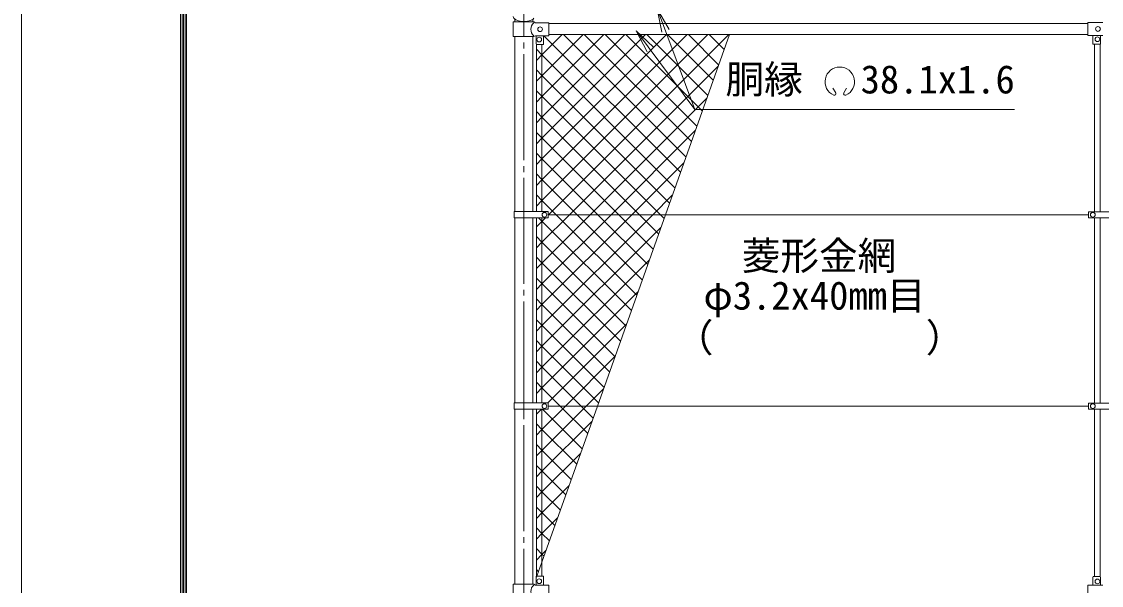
# Model space of a CAD drawing. Units: millimetres, scale not verified. Extents: x -8400 to 8400, y -5940 to 5940.
# Drawn here: x -8400 to -4732, y -389 to 1526 of the extents above; entities that cross this region are included whole.
import ezdxf
from ezdxf.enums import TextEntityAlignment as Align

# ---------------------------------------------------------------- set-up
doc = ezdxf.new("R2010")
doc.units = ezdxf.units.MM
doc.header["$LTSCALE"] = 20
doc.linetypes.add('LONG_CHAIN', pattern=[21, 18, -1, 1, -1])
for name, color, linetype, lineweight in [('0-0_D-TTL', 7, 'Continuous', 9), ('0-3_D-STR1', 1, 'Continuous', 9), ('0-6_D-BMK', 2, 'LONG_CHAIN', 9), ('0-8_0', 7, 'Continuous', 9), ('0-9_D-STR3', 3, 'Continuous', 9), ('0-C_D-STR-TXT', 7, 'Continuous', 9), ('0-D_D-STR2', 7, 'Continuous', 9)]:
    doc.layers.add(name, color=color, linetype=linetype, lineweight=lineweight)
doc.styles.add('ＭＳ ゴシック', font='')
doc.styles.get('ＭＳ ゴシック').set_extended_font_data('MS Gothic')

# ---------------------------------------------------------------- blocks, each defined once
blk = doc.blocks.new('_Open')
at = {"layer": '0-8_0'}
blk.add_line((-20, 3.333), (0, 0), dxfattribs=at)
blk.add_lwpolyline([(-20, -3.333), (0, 0), (-20, 0)], dxfattribs=at)

msp = doc.modelspace()

# ---------------------------------------------------------------- linework, layer by layer
at = {"layer": '0-0_D-TTL', "color": 2}
msp.add_lwpolyline([(-8399.61, 5940.02), (8400.39, 5940.02), (8400.39, -5939.98), (-8399.61, -5939.98)], close=True, dxfattribs=at)
at = {"layer": '0-0_D-TTL'}
for points in [[(-7859.61, 5500.02), (7860.39, 5500.02), (7860.39, -5499.98), (-7859.61, -5499.98)], [(-7854.61, 5495.02), (7855.39, 5495.02), (7855.39, -5494.98), (-7854.61, -5494.98)], [(-7849.61, 5490.02), (7850.39, 5490.02), (7850.39, -5489.98), (-7849.61, -5489.98)], [(-7844.61, 5485.02), (7845.39, 5485.02), (7845.39, -5484.98), (-7844.61, -5484.98)], [(-7839.61, 5480.02), (7840.39, 5480.02), (7840.39, -5479.98), (-7839.61, -5479.98)]]:
    msp.add_lwpolyline(points, close=True, dxfattribs=at)
at = {"layer": '0-3_D-STR1'}
for p, q in [((-6723.92, 1525.02), (-6723.92, 1534.18)), ((-6663.42, 1525.02), (-6663.42, 1534.18)), ((-6608.67, 1520.02), (-4778.67, 1520.02)), ((-6723.92, 880.52), (-6723.92, 1475.02)), ((-6663.42, 880.52), (-6663.42, 1475.02)), ((-6608.67, 1481.92), (-4778.67, 1481.92)), ((-6723.92, 230.52), (-6723.92, 859.52)), ((-6663.42, 230.52), (-6663.42, 859.52)), ((-6723.92, -384.98), (-6723.92, 209.52)), ((-6663.42, -384.98), (-6663.42, 209.52))]:
    msp.add_line(p, q, dxfattribs=at)
at = {"layer": '0-6_D-BMK'}
for p, q in [((-6693.67, 2255.02), (-6693.67, -3169.98)), ((-6693.67, 884.55), (-6693.67, 843.77)), ((-6693.67, 234.55), (-6693.67, 193.77))]:
    msp.add_line(p, q, dxfattribs=at)
at = {"layer": '0-9_D-STR3'}
for p, q in [((-6729.77, 1525.02), (-6659.87, 1525.02)), ((-6729.77, 1475.02), (-6729.77, 1525.02)), ((-6653.87, 1522.02), (-6659.87, 1525.02)), ((-6653.87, 1522.02), (-6608.67, 1522.02)), ((-6608.67, 1522.02), (-6608.67, 1478.02)), ((-4778.67, 1522.92), (-4727.47, 1522.92)), ((-4778.67, 1522.92), (-4778.67, 1478.92)), ((-6729.77, 1475.02), (-6659.87, 1475.02)), ((-6653.87, 1478.02), (-6659.87, 1475.02)), ((-6653.87, 1478.02), (-6608.67, 1478.02)), ((-6651.67, 1450.02), (-6651.67, 1478.02)), ((-6626.67, 1450.02), (-6626.67, 1478.02)), ((-4778.67, 1478.92), (-4727.47, 1478.92)), ((-4760.67, 1478.92), (-4760.67, 1450.92)), ((-4735.67, 1478.92), (-4735.67, 1450.92)), ((-6651.17, 880.52), (-6651.17, 1448.7)), ((-6649.67, 1448.02), (-6628.67, 1448.02)), ((-6632.17, 880.52), (-6632.17, 1448.02)), ((-4737.67, 1448.92), (-4758.67, 1448.92)), ((-4755.17, 1449.02), (-4755.17, 880.32)), ((-4736.17, 1449.15), (-4736.17, 880.32)), ((-6726.47, 880.52), (-6726.47, 859.52)), ((-6726.47, 880.52), (-6611.67, 880.52)), ((-6611.67, 880.52), (-6611.67, 859.52)), ((-4776.17, 880.32), (-4611.17, 880.32)), ((-4776.17, 880.32), (-4776.17, 859.72)), ((-6726.47, 859.52), (-6611.67, 859.52)), ((-6651.17, 230.52), (-6651.17, 859.52)), ((-6632.17, 230.52), (-6632.17, 859.52)), ((-4776.17, 870.02), (-6611.67, 870.02)), ((-4776.17, 859.72), (-4611.17, 859.72)), ((-4755.17, 859.72), (-4755.17, 230.32)), ((-4736.17, 859.72), (-4736.17, 230.32)), ((-6726.47, 230.52), (-6726.47, 209.52)), ((-6726.47, 230.52), (-6611.67, 230.52)), ((-6611.67, 230.52), (-6611.67, 209.52)), ((-4776.17, 230.32), (-4611.17, 230.32)), ((-4776.17, 230.32), (-4776.17, 209.72)), ((-6726.47, 209.52), (-6611.67, 209.52)), ((-6651.17, -358.66), (-6651.17, 209.52)), ((-6632.17, -357.98), (-6632.17, 209.52)), ((-4776.17, 220.02), (-6611.67, 220.02)), ((-4776.17, 209.72), (-4611.17, 209.72)), ((-4755.17, -358.88), (-4755.17, 209.72)), ((-4736.17, -359.56), (-4736.17, 209.72)), ((-6651.67, -359.98), (-6651.67, -387.98)), ((-6649.67, -357.98), (-6628.67, -357.98)), ((-6626.67, -359.98), (-6626.67, -387.98)), ((-4760.67, -388.88), (-4760.67, -360.88)), ((-4737.67, -358.88), (-4758.67, -358.88)), ((-4735.67, -388.88), (-4735.67, -360.88)), ((-6729.77, -384.98), (-6659.87, -384.98)), ((-6729.77, -384.98), (-6729.77, -434.98)), ((-6653.87, -387.98), (-6659.87, -384.98)), ((-6653.87, -387.98), (-6608.67, -387.98)), ((-6608.67, -431.98), (-6608.67, -387.98)), ((-4778.67, -388.88), (-4727.47, -388.88)), ((-4778.67, -432.88), (-4778.67, -388.88))]:
    msp.add_line(p, q, dxfattribs=at)
for centre in [(-6638.67, 1500.02), (-4743.67, 1500.92), (-6641.67, 1465.02), (-4745.67, 1465.92), (-6623.67, 870.02), (-4761.17, 870.02), (-6623.67, 220.02), (-4761.17, 220.02), (-6641.67, -374.98), (-4745.67, -375.88)]:
    msp.add_circle(centre, 8, dxfattribs=at)
for centre, radius, start, end in [((-6641.29, 1500.02), 28.8, 130.19176, 229.80824), ((-6649.67, 1450.02), 2, 180, 270), ((-6628.67, 1450.02), 2, 270, 0), ((-4758.67, 1450.92), 2, 180, 270), ((-4737.67, 1450.92), 2, 270, 0), ((-6649.67, -359.98), 2, 90, 180), ((-6628.67, -359.98), 2, 0, 90), ((-4758.67, -360.88), 2, 90, 180), ((-4737.67, -360.88), 2, 0, 90), ((-6641.29, -409.98), 28.8, 130.19176, 229.80824)]:
    msp.add_arc(centre, radius, start, end, dxfattribs=at)
msp.add_ellipse((-6693.67, 1543.84), major_axis=(-36.12, 0), ratio=0.489413, start_param=0.0333908, end_param=2.781222, dxfattribs=at)
at = {"layer": '0-C_D-STR-TXT'}
for p, q in [((-6112.75, 1227.96), (-6310.96, 1493.49)), ((-5634.54, 1283.5), (-5643.75, 1299.45)), ((-5606.8, 1283.5), (-5597.58, 1299.45))]:
    msp.add_line(p, q, dxfattribs=at)
msp.add_lwpolyline([(-5026.97, 1227.96), (-6112.75, 1227.96), (-6239.88, 1567.35)], dxfattribs=at)
for centre, radius, start, end in [((-5620.67, 1321.63), 50.01, 294.32478, 245.67522), ((-5639.1, 1280.74), 5.26, 245.67522, 30), ((-5602.24, 1280.74), 5.26, 150, 294.32478)]:
    msp.add_arc(centre, radius, start, end, dxfattribs=at)
at = {"layer": '0-D_D-STR2'}
for p, q in [((-6632.17, 1412.99), (-6563.25, 1481.92)), ((-6632.17, 1342.28), (-6492.54, 1481.92)), ((-6632.17, 1271.57), (-6421.83, 1481.92)), ((-6632.17, 1200.86), (-6351.12, 1481.92)), ((-6632.17, 1130.15), (-6280.41, 1481.92)), ((-6632.17, 1059.44), (-6209.7, 1481.92)), ((-6632.17, 988.73), (-6138.98, 1481.92)), ((-6632.17, 918.02), (-6068.27, 1481.92)), ((-6161.86, 1014.06), (-6625.83, 1478.02)), ((-6143.33, 1066.23), (-6559.02, 1481.92)), ((-6124.8, 1118.41), (-6488.31, 1481.92)), ((-6106.27, 1170.59), (-6417.6, 1481.92)), ((-6087.73, 1222.77), (-6346.89, 1481.92)), ((-6069.2, 1274.95), (-6276.18, 1481.92)), ((-6050.67, 1327.13), (-6205.46, 1481.92)), ((-6032.14, 1379.3), (-6134.75, 1481.92)), ((-6013.61, 1431.48), (-6064.04, 1481.92)), ((-6632.17, 1413.66), (-6651.17, 1432.66)), ((-6651.17, 1393.99), (-6632.17, 1412.99)), ((-6180.4, 961.88), (-6632.17, 1413.66)), ((-6632.17, 1342.94), (-6651.17, 1361.94)), ((-6538.75, 870.02), (-6033.61, 1375.16)), ((-6651.17, 1323.28), (-6632.17, 1342.28)), ((-6198.93, 909.7), (-6632.17, 1342.94)), ((-6632.17, 1272.23), (-6651.17, 1291.23)), ((-6651.17, 1252.57), (-6632.17, 1271.57)), ((-6229.96, 870.02), (-6632.17, 1272.23)), ((-6468.04, 870.02), (-6072.56, 1265.51)), ((-6632.17, 1201.52), (-6651.17, 1220.52)), ((-6651.17, 1181.86), (-6632.17, 1200.86)), ((-6300.67, 870.02), (-6632.17, 1201.52)), ((-6632.17, 1130.81), (-6651.17, 1149.81)), ((-6397.33, 870.02), (-6111.5, 1155.85)), ((-6651.17, 1111.15), (-6632.17, 1130.15)), ((-6371.38, 870.02), (-6632.17, 1130.81)), ((-6632.17, 1060.1), (-6651.17, 1079.1)), ((-6651.17, 1040.44), (-6632.17, 1059.44)), ((-6442.09, 870.02), (-6632.17, 1060.1)), ((-6326.62, 870.02), (-6150.45, 1046.19)), ((-6632.17, 989.39), (-6651.17, 1008.39)), ((-6651.17, 969.73), (-6632.17, 988.73)), ((-6512.8, 870.02), (-6632.17, 989.39)), ((-6632.17, 918.68), (-6651.17, 937.68)), ((-6651.17, 899.02), (-6632.17, 918.02)), ((-6583.51, 870.02), (-6632.17, 918.68)), ((-6255.91, 870.02), (-6189.4, 936.53)), ((-6632.17, 776.6), (-6538.75, 870.02)), ((-6632.17, 705.89), (-6468.04, 870.02)), ((-6632.17, 635.18), (-6397.33, 870.02)), ((-6632.17, 564.47), (-6326.62, 870.02)), ((-6632.17, 493.76), (-6255.91, 870.02)), ((-6310.12, 596.63), (-6583.51, 870.02)), ((-6291.59, 648.81), (-6512.8, 870.02)), ((-6273.06, 700.98), (-6442.09, 870.02)), ((-6254.52, 753.16), (-6371.38, 870.02)), ((-6235.99, 805.34), (-6300.67, 870.02)), ((-6217.46, 857.52), (-6229.96, 870.02)), ((-6632.17, 423.04), (-6228.34, 826.87)), ((-6632.17, 777.26), (-6651.17, 796.26)), ((-6651.17, 757.6), (-6632.17, 776.6)), ((-6347.19, 492.27), (-6632.17, 777.26)), ((-6632.17, 706.55), (-6651.17, 725.55)), ((-6651.17, 686.89), (-6632.17, 705.89)), ((-6632.17, 352.33), (-6267.29, 717.22)), ((-6365.72, 440.09), (-6632.17, 706.55)), ((-6632.17, 635.84), (-6651.17, 654.84)), ((-6651.17, 616.18), (-6632.17, 635.18)), ((-6384.25, 387.91), (-6632.17, 635.84)), ((-6632.17, 281.62), (-6306.24, 607.56)), ((-6632.17, 565.13), (-6651.17, 584.13)), ((-6651.17, 545.47), (-6632.17, 564.47)), ((-6402.78, 335.74), (-6632.17, 565.13)), ((-6632.17, 494.42), (-6651.17, 513.42)), ((-6651.17, 474.76), (-6632.17, 493.76)), ((-6421.31, 283.56), (-6632.17, 494.42)), ((-6612.57, 230.52), (-6345.19, 497.9)), ((-6632.17, 423.71), (-6651.17, 442.71)), ((-6651.17, 404.04), (-6632.17, 423.04)), ((-6439.85, 231.38), (-6632.17, 423.71)), ((-6632.17, 353), (-6651.17, 372)), ((-6552.36, 220.02), (-6384.13, 388.24)), ((-6651.17, 333.33), (-6632.17, 352.33)), ((-6499.2, 220.02), (-6632.17, 353)), ((-6632.17, 282.28), (-6651.17, 301.28)), ((-6651.17, 262.62), (-6632.17, 281.62)), ((-6569.91, 220.02), (-6632.17, 282.28)), ((-6481.65, 220.02), (-6423.08, 278.59)), ((-6651.12, 230.52), (-6651.17, 230.57)), ((-6651.17, 191.91), (-6633.57, 209.52)), ((-6632.17, 140.2), (-6552.36, 220.02)), ((-6632.17, 69.49), (-6481.65, 220.02)), ((-6495.44, 74.84), (-6630.12, 209.52)), ((-6476.91, 127.02), (-6569.91, 220.02)), ((-6458.38, 179.2), (-6499.2, 220.02)), ((-6632.17, 140.86), (-6651.17, 159.86)), ((-6632.17, -1.22), (-6462.03, 168.93)), ((-6651.17, 121.2), (-6632.17, 140.2)), ((-6513.98, 22.66), (-6632.17, 140.86)), ((-6632.17, 70.15), (-6651.17, 89.15)), ((-6651.17, 50.49), (-6632.17, 69.49)), ((-6532.51, -29.51), (-6632.17, 70.15)), ((-6632.17, -71.93), (-6500.97, 59.27)), ((-6632.17, -0.56), (-6651.17, 18.44)), ((-6651.17, -20.22), (-6632.17, -1.22)), ((-6551.04, -81.69), (-6632.17, -0.56)), ((-6632.17, -71.27), (-6651.17, -52.27)), ((-6651.17, -90.93), (-6632.17, -71.93)), ((-6632.17, -142.64), (-6539.92, -50.39)), ((-6569.57, -133.87), (-6632.17, -71.27)), ((-6632.17, -141.98), (-6651.17, -122.98)), ((-6651.17, -161.64), (-6632.17, -142.64)), ((-6588.1, -186.05), (-6632.17, -141.98)), ((-6632.17, -213.35), (-6578.87, -160.05)), ((-6632.17, -212.69), (-6651.17, -193.69)), ((-6651.17, -232.35), (-6632.17, -213.35)), ((-6606.64, -238.23), (-6632.17, -212.69)), ((-6632.17, -283.4), (-6651.17, -264.4)), ((-6651.17, -303.06), (-6632.17, -284.06)), ((-6632.17, -284.06), (-6617.82, -269.7)), ((-6625.17, -290.41), (-6632.17, -283.4)), ((-6643.7, -342.58), (-6651.17, -335.11))]:
    msp.add_line(p, q, dxfattribs=at)
for points in [[(-6628.67, 1448.02), (-6632.17, 1448.02), (-6632.17, 880.52), (-6611.67, 880.52), (-6611.67, 870.02), (-6213.02, 870.02), (-5995.69, 1481.92), (-6608.67, 1481.92)], [(-6608.67, 1481.92), (-6608.67, 1478.02), (-6626.67, 1478.02), (-6626.67, 1450.02)], [(-6611.67, 867.81), (-6609.46, 870.02), (-5997.56, 1481.92)], [(-6651.17, 828.31), (-6632.17, 847.31), (-6619.96, 859.52)], [(-6328.65, 544.45), (-6632.17, 847.97), (-6643.72, 859.52)], [(-6651.17, 209.52), (-6651.17, -358.66), (-6651.22, -361.25)], [(-6649.67, -357.98), (-6649.17, -357.98), (-6632.17, -310.13), (-6632.17, 209.52), (-6651.17, 209.52)]]:
    msp.add_lwpolyline(points, dxfattribs=at)
for points in [[(-6632.17, 1448.02), (-6651.17, 1448.02), (-6651.17, 880.52), (-6632.17, 880.52)], [(-6632.17, 859.52), (-6651.17, 859.52), (-6651.17, 230.52), (-6632.17, 230.52)], [(-6213.02, 870.02), (-6611.67, 870.02), (-6611.67, 859.52), (-6632.17, 859.52), (-6632.17, 230.52), (-6611.67, 230.52), (-6611.67, 220.02), (-6443.88, 220.02)], [(-6443.88, 220.02), (-6611.67, 220.02), (-6611.67, 209.52), (-6632.17, 209.52), (-6632.17, -310.13)]]:
    msp.add_lwpolyline(points, close=True, dxfattribs=at)
for centre, start, end in [((-6628.67, 1450.02), 270, 0), ((-6649.67, -359.98), 90, 219.45585)]:
    msp.add_arc(centre, 2, start, end, dxfattribs=at)

# ---------------------------------------------------------------- block references
at = {"layer": '0-C_D-STR-TXT', "xscale": 4, "yscale": 4}
for p, rotation in [((-6240.58, 1569.22), 110.53488), ((-6312.15, 1495.09), 126.73972)]:
    msp.add_blockref('_Open', p, dxfattribs=dict(at, rotation=rotation))

# ---------------------------------------------------------------- texts
at = {"layer": '0-C_D-STR-TXT', "style": 'ＭＳ ゴシック'}
for s, p in [('胴縁 \u300038.1x1.6', (-6008.87, 1253.13)), ('菱形金網', (-5953.57, 653.82)), ('φ3.2x40mm目', (-6083.52, 518.64)), ('（\u3000\u3000   \u3000\u3000）', (-6180.98, 375.34))]:
    msp.add_text(s, height=96.19, dxfattribs=at).set_placement(p, align=Align.BOTTOM_LEFT)

doc.saveas('drawing.dxf')
